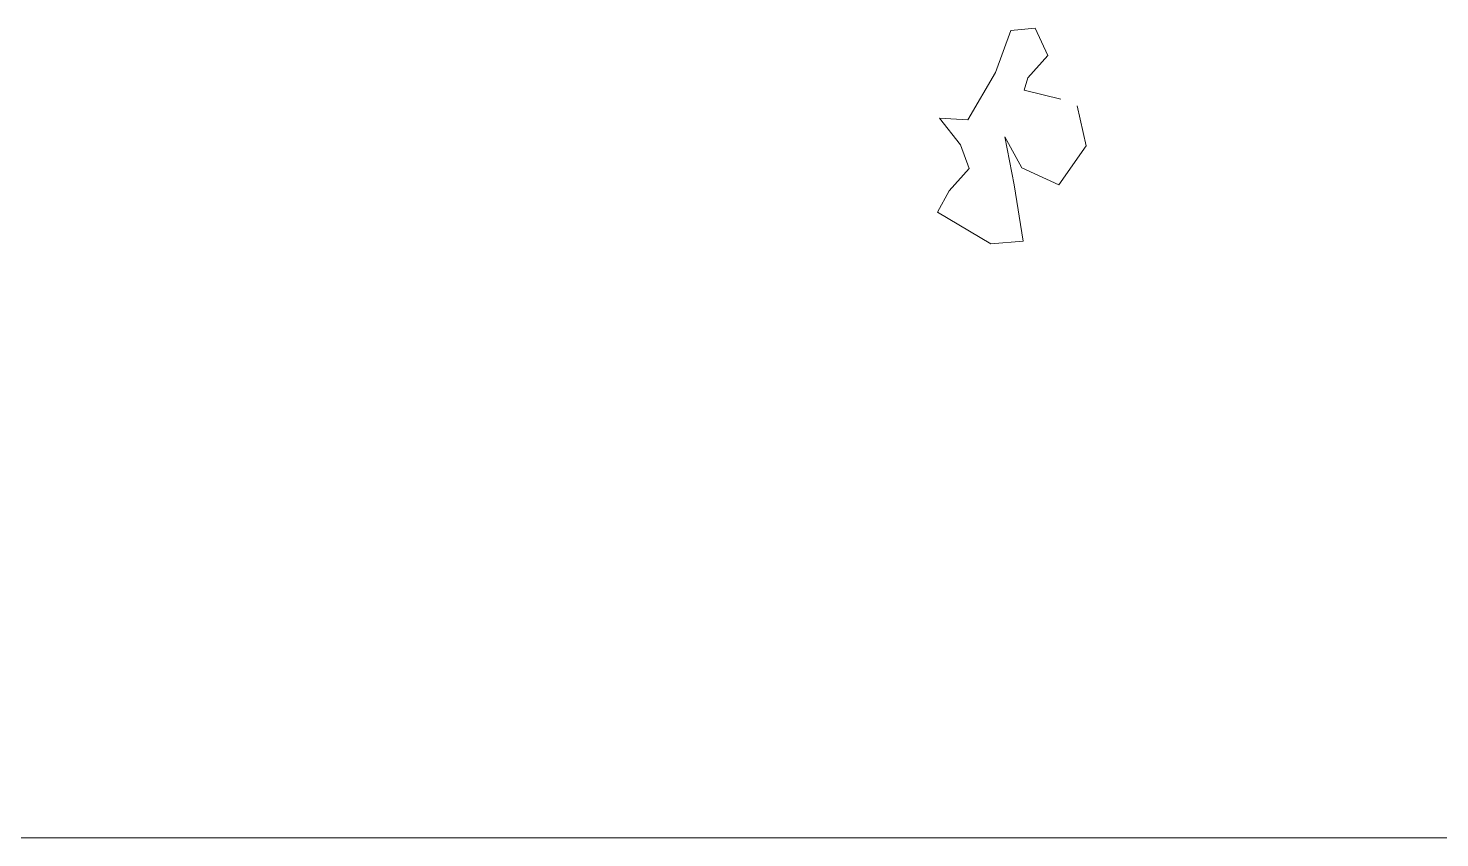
# Model space of a CAD drawing. Header units: metres. Extents: x -44 to 358, y -286 to 66.
# Drawn here: x 265.617 to 266.246, y 10.867 to 11.228 of the extents above; entities that cross this region are included whole.
import ezdxf

# ---------------------------------------------------------------- set-up
doc = ezdxf.new("R2010")
doc.units = ezdxf.units.M
doc.header["$LTSCALE"] = 0.3
doc.linetypes.add('CONTINU', pattern=[0])
doc.layers.add('arbustos', color=95, linetype='Continuous', lineweight=0)
doc.layers.add('EL0', color=7, linetype='Continuous', lineweight=15)
doc.layers.add('matas', color=74, linetype='Continuous', lineweight=0, transparency=0.6)

# ---------------------------------------------------------------- blocks, each defined once
blk = doc.blocks.new('A$C4E4C09DE')
at = {"layer": 'matas', "color": 97, "linetype": 'CONTINU', "true_color": 0x467138}
for p, q in [((12.737, 10.429), (12.078, 9.138)), ((13.893, 10.284), (12.737, 10.429)), ((14.562, 8.24), (13.893, 10.284)), ((12.078, 9.138), (12.993, 8.041)), ((15.802, 5.922), (14.562, 8.24)), ((12.993, 8.041), (13.151, 7.431)), ((13.151, 7.431), (11.376, 7.068)), ((10.58, 6.771), (10.084, 4.874)), ((17.165, 5.949), (15.802, 5.922)), ((16.119, 4.702), (17.165, 5.949)), ((10.084, 4.874), (11.338, 2.95)), ((13.139, 3.702), (14.001, 5.17)), ((14.001, 5.17), (13.483, 2.879)), ((15.667, 3.582), (16.119, 4.702)), ((11.338, 2.95), (13.139, 3.702)), ((16.581, 2.485), (15.667, 3.582)), ((13.483, 2.879), (12.943, 0.194)), ((17.109, 1.441), (16.581, 2.485)), ((14.49, 0), (17.109, 1.441)), ((12.943, 0.194), (14.49, 0))]:
    blk.add_line(p, q, dxfattribs=at)

msp = doc.modelspace()

# ---------------------------------------------------------------- linework, layer by layer
at = {"layer": 'EL0'}
msp.add_line((262.5882791, 10.8665421), (269.875559, 10.8665421), dxfattribs=at)

# ---------------------------------------------------------------- block references
at = {"layer": 'arbustos', "xscale": -0.009285680329938381, "yscale": 0.009285680329938381, "zscale": 0.009285680329938381, "rotation": 358}
msp.add_blockref('A$C4E4C09DE', (266.1802199, 11.1267073, 0), dxfattribs=at)

doc.saveas('drawing.dxf')
